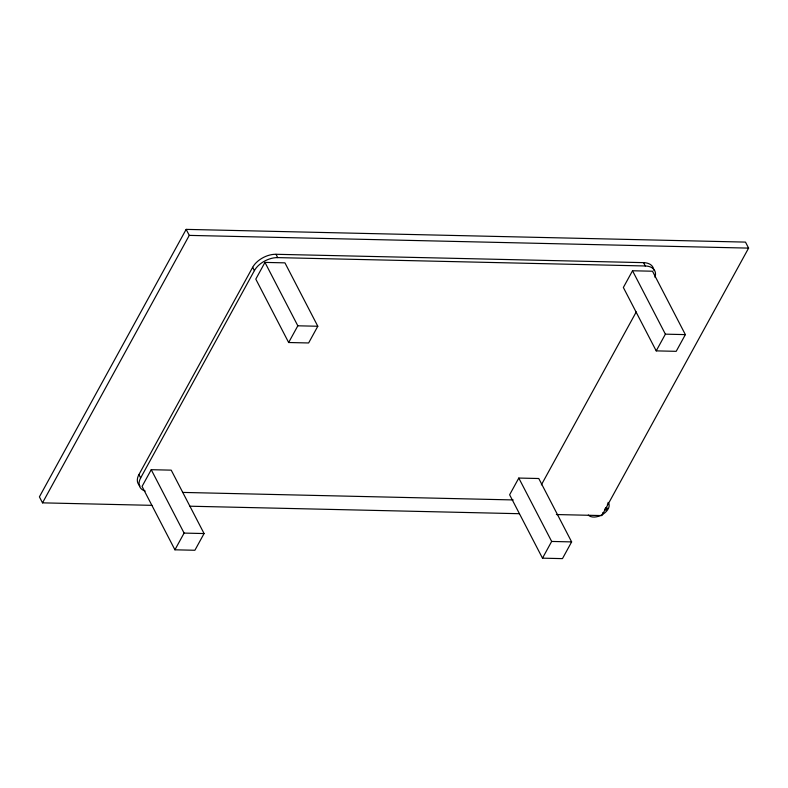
<?xml version="1.0" encoding="UTF-8"?>
<svg xmlns="http://www.w3.org/2000/svg" width="788" height="788" viewBox="0 0 788 788"><rect width="100%" height="100%" fill="white"/><g stroke="black" fill="none" stroke-linecap="round" stroke-linejoin="round"><path stroke-width="1.18" d="M556.367 514.544L601.845 515.579L748.6 248.112L745.487 242.103L186.155 229.377L39.4 496.854L42.513 502.852L151.926 505.344M42.513 502.852L189.268 235.385L186.155 229.377M140.018 485.94A18.892 11.456 -27.4 0 1 138.924 474.583L252.662 267.29A18.892 11.456 -27.4 0 1 275.977 254.288L643.54 262.64A18.892 11.456 -27.4 0 1 653.774 270.195M145.189 491.042A18.892 11.456 -27.4 0 1 140.658 477.922L254.386 270.629A18.892 11.456 -27.4 0 1 277.711 257.617L645.274 265.98A18.892 11.456 -27.4 0 1 654.986 277.277M151.237 469.697L142.067 486.413L174.926 549.807L194.902 550.26L204.072 533.545L171.213 470.15L151.237 469.697L184.096 533.092L174.926 549.807M264.965 262.404L255.795 279.119L288.654 342.514L308.63 342.967L317.8 326.252L284.941 262.857L264.965 262.404L297.825 325.799L288.654 342.514M518.8 478.06L509.629 494.775L542.489 558.17L562.465 558.623L571.635 541.908L538.775 478.513L518.8 478.06L551.659 541.445L542.489 558.17M632.528 270.767L623.357 287.482L656.217 350.877L676.193 351.33L685.363 334.614L652.503 271.22L632.528 270.767L665.387 334.161L656.217 350.877M541.366 484.856L636.241 311.94M189.268 235.385L748.6 248.112M297.825 325.799L317.8 326.252M665.387 334.161L685.363 334.614M182.491 492.411L513.175 499.937M190.026 506.211L519.489 513.707M184.096 533.092L204.072 533.545M551.659 541.445L571.635 541.908M643.54 262.64L645.274 265.98M275.977 254.288L277.711 257.617M252.662 267.29L254.386 270.629M138.924 474.583L140.658 477.922M605.46 508.339A1.418 0.857 -27.4 0 1 607.479 508.329A1.418 0.857 -27.4 0 1 605.933 509.875A1.418 0.857 -27.4 0 1 605.085 508.723M606.051 507.787A1.418 0.857 -27.4 0 1 605.548 508.073M607.755 503.768A1.418 0.857 -27.4 0 1 607.351 504.507M602.485 512.88A1.418 0.857 -27.4 0 1 602.456 513.599M608.05 502.37A11.81 7.161 -27.4 0 1 603.056 514.16A11.81 7.161 -27.4 0 1 588.34 515.056"/></g></svg>
